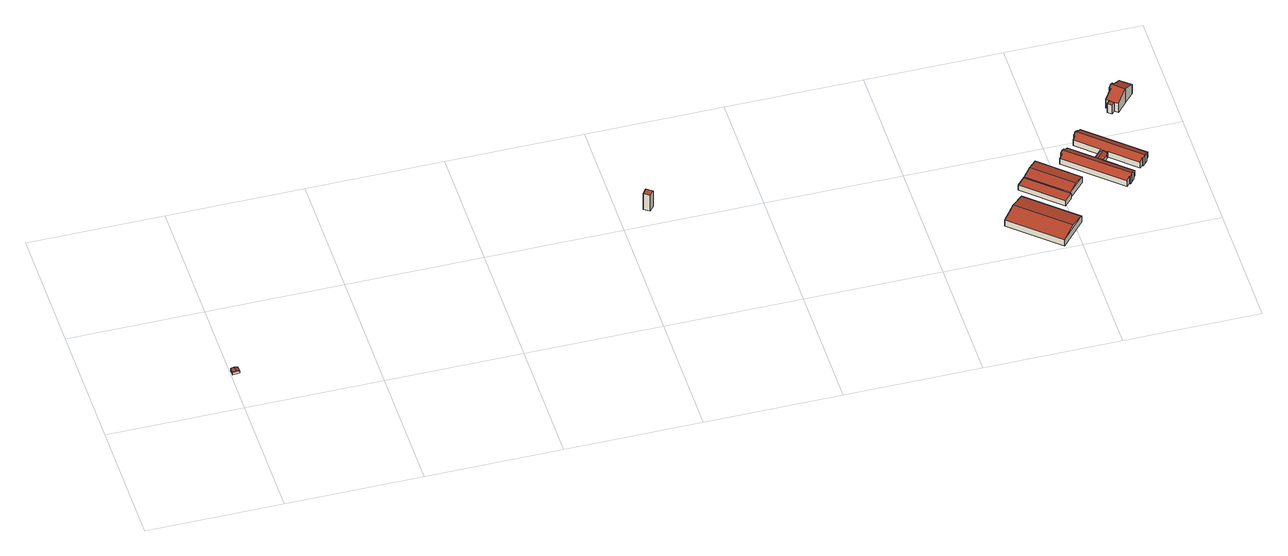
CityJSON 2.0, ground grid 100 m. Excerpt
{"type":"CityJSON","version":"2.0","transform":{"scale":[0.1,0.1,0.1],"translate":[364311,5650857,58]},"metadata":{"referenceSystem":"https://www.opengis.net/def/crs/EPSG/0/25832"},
"CityObjects":{
"building1":{"type":"Building","attributes":{"Geometrietyp2DReferenz":"3000","Gemeindeschluessel":"05315000","function":"31001_3281","roofType":"3100","measuredHeight":2.94,"storeysAboveGround":1},"geometry":[{"type":"Solid","lod":"2","boundaries":[[[[0,1,2,3]],[[4,5,1,0]],[[6,7,5,4]],[[3,2,7,6]],[[0,8,4]],[[6,9,3]],[[3,9,8,0]],[[4,8,9,6]],[[1,5,7,2]]]],"semantics":{"surfaces":[{"type":"WallSurface"},{"type":"RoofSurface"},{"type":"GroundSurface"}],"values":[[0,0,0,0,0,0,1,1,2]]}}]},
"building2":{"type":"Building","attributes":{"Geometrietyp2DReferenz":"3000","Gemeindeschluessel":"05378004","function":"31001_3281","roofType":"9999","measuredHeight":14.91},"address":[{"country":"Germany","locality":"Bergisch Gladbach","thoroughfareNumber":"2","thoroughfareName":"Diepeschrath"}],"geometry":[{"type":"Solid","lod":"2","boundaries":[[[[10,11,12,13]],[[11,14,15,12]],[[10,16,14,11]],[[13,17,16,10]],[[12,15,17,13]],[[14,16,17,15]]]],"semantics":{"surfaces":[{"type":"RoofSurface"},{"type":"WallSurface"},{"type":"GroundSurface"}],"values":[[0,1,1,1,1,2]]}}]},
"building3":{"type":"Building","attributes":{"Geometrietyp2DReferenz":"3000","Gemeindeschluessel":"05378004","function":"31001_2720","roofType":"3100","measuredHeight":8.55},"address":[{"country":"Germany","locality":"Bergisch Gladbach","thoroughfareNumber":"1","thoroughfareName":"Diepeschrath"}],"geometry":[{"type":"Solid","lod":"2","boundaries":[[[[18,19,20,21]],[[22,23,19,18]],[[24,25,23,22]],[[21,20,25,24]],[[18,26,22]],[[24,27,21]],[[21,27,26,18]],[[22,26,27,24]],[[19,23,25,20]]]],"semantics":{"surfaces":[{"type":"WallSurface"},{"type":"RoofSurface"},{"type":"GroundSurface"}],"values":[[0,0,0,0,0,0,1,1,2]]}}]},
"building4":{"type":"Building","attributes":{"Geometrietyp2DReferenz":"3000","Gemeindeschluessel":"05378004","function":"31001_2720","roofType":"1000","measuredHeight":4.67},"address":[{"country":"Germany","locality":"Bergisch Gladbach","thoroughfareNumber":"1","thoroughfareName":"Diepeschrath"}],"geometry":[{"type":"Solid","lod":"2","boundaries":[[[[28,29,30,31]],[[32,33,29,28]],[[34,35,33,32]],[[36,37,35,34]],[[38,39,37,36]],[[31,30,39,38]],[[36,34,32,28,31,38]],[[29,33,35,37,39,30]]]],"semantics":{"surfaces":[{"type":"WallSurface"},{"type":"RoofSurface"},{"type":"GroundSurface"}],"values":[[0,0,0,0,0,0,1,2]]}}]},
"building5":{"type":"Building","attributes":{"Geometrietyp2DReferenz":"3000","Gemeindeschluessel":"05378004","function":"31001_2728","roofType":"3100","measuredHeight":7.04},"address":[{"country":"Germany","locality":"Bergisch Gladbach","thoroughfareNumber":"1","thoroughfareName":"Diepeschrath"}],"geometry":[{"type":"Solid","lod":"2","boundaries":[[[[40,41,42,43]],[[44,33,41,40]],[[45,29,33,44]],[[43,42,29,45]],[[40,46,44]],[[45,47,43]],[[43,47,46,40]],[[44,46,47,45]],[[41,33,29,42]]]],"semantics":{"surfaces":[{"type":"WallSurface"},{"type":"RoofSurface"},{"type":"GroundSurface"}],"values":[[0,0,0,0,0,0,1,1,2]]}}]},
"building6":{"type":"Building","attributes":{"Gemeindeschluessel":"05378004","Geometrietyp2DReferenz":"3000","function":"31001_2724"},"address":[{"country":"Germany","locality":"Bergisch Gladbach","thoroughfareNumber":"1","thoroughfareName":"Diepeschrath"}],"children":["building6-1","building6-2","building6-3"]},
"building6-1":{"type":"BuildingPart","attributes":{"roofType":"3100","measuredHeight":7.95},"parents":["building6"],"geometry":[{"type":"MultiSurface","lod":"2","boundaries":[[[48,49,50,51]],[[52,53,49,48]],[[54,55,53,52]],[[56,57,55,54]],[[58,59,57,56]],[[60,61,59,58]],[[62,63,61,60]],[[64,63,62]],[[65,66,67]],[[68,69,66,65]],[[70,71,69,68]],[[72,73,71,70]],[[74,75,73,72]],[[76,77,75,74]],[[78,79,77,76]],[[80,81,79,78]],[[51,50,81,80]],[[52,48,51,80,78,76,74,54]],[[72,70,68,65,67,64,62,60,58,56,54,74]],[[49,53,55,57,59,61,63,66,69,71,73,75,77,79,81,50]],[[64,82,83]],[[67,84,85]],[[86,85,84,66,87]],[[83,82,86,87,63]]],"semantics":{"surfaces":[{"type":"WallSurface"},{"type":"RoofSurface"},{"type":"GroundSurface"},{"type":"ClosureSurface"}],"values":[0,0,0,0,0,0,0,0,0,0,0,0,0,0,0,0,0,1,1,2,0,0,3,3]}}]},
"building6-2":{"type":"BuildingPart","attributes":{"roofType":"3100","measuredHeight":5.18},"parents":["building6"],"geometry":[{"type":"MultiSurface","lod":"2","boundaries":[[[84,66,88,89]],[[90,91,63,83]],[[92,93,94,95]],[[96,97,93,92]],[[98,99,97,96]],[[89,88,99,98]],[[84,89,98,96,92,95,100,101]],[[90,83,101,100]],[[66,87,63,91,102,94,93,97,99,88]],[[101,86,85]],[[84,85,86,87,66]],[[101,82,86]],[[86,82,83,63,87]],[[103,100,102,91,90]],[[100,104,95,94,102]]],"semantics":{"surfaces":[{"type":"WallSurface"},{"type":"RoofSurface"},{"type":"GroundSurface"},{"type":"ClosureSurface"}],"values":[0,0,0,0,0,0,1,1,2,0,3,0,3,3,3]}}]},
"building6-3":{"type":"BuildingPart","attributes":{"roofType":"3100","measuredHeight":7.94},"parents":["building6"],"geometry":[{"type":"MultiSurface","lod":"2","boundaries":[[[105,106,107,108]],[[109,110,106,105]],[[111,112,110,109]],[[113,114,112,111]],[[115,116,114,113]],[[117,118,116,115]],[[119,120,118,117]],[[121,122,120,119]],[[123,124,122,121]],[[125,126,124,123]],[[127,128,126,125]],[[129,130,128,127]],[[131,132,130,129]],[[133,134,132,131]],[[135,94,134,133]],[[108,107,91,136]],[[109,105,108,136,135,133,131,129,127,125,111]],[[123,121,119,117,115,113,111,125]],[[106,110,112,114,116,118,120,122,124,126,128,130,132,134,94,91,107]],[[135,104,95]],[[136,90,103]],[[100,103,90,91,102]],[[95,104,100,102,94]]],"semantics":{"surfaces":[{"type":"WallSurface"},{"type":"RoofSurface"},{"type":"GroundSurface"},{"type":"ClosureSurface"}],"values":[0,0,0,0,0,0,0,0,0,0,0,0,0,0,0,0,1,1,2,0,0,3,3]}}]},
"building7":{"type":"Building","attributes":{"Gemeindeschluessel":"05378004","Geometrietyp2DReferenz":"3000","function":"31001_1010"},"address":[{"country":"Germany","locality":"Bergisch Gladbach","thoroughfareNumber":"1","thoroughfareName":"Diepeschrath"}],"children":["building7-1","building7-2"]},
"building7-1":{"type":"BuildingPart","attributes":{"roofType":"3100","measuredHeight":13.1},"parents":["building7"],"geometry":[{"type":"Solid","lod":"2","boundaries":[[[[137,138,139,140]],[[141,142,138,137]],[[143,144,145,146]],[[147,148,144,143]],[[149,150,148,147]],[[151,152,150,149]],[[153,154,152,151]],[[155,156,154,153]],[[157,158,156,155]],[[159,160,158,157]],[[140,139,160,159]],[[149,147,143,146,141,137,140,151]],[[159,157,155,153,151,140]],[[138,142,145,144,148,150,152,154,156,158,160,139]],[[146,145,142,141]]]],"semantics":{"surfaces":[{"type":"WallSurface"},{"type":"RoofSurface"},{"type":"GroundSurface"},{"type":"ClosureSurface"}],"values":[[0,0,0,0,0,0,0,0,0,0,0,1,1,2,3]]}}]},
"building7-2":{"type":"BuildingPart","attributes":{"roofType":"1000","measuredHeight":8.22},"parents":["building7"],"geometry":[{"type":"Solid","lod":"2","boundaries":[[[[146,145,161,162]],[[163,164,142,141]],[[162,161,164,163]],[[141,146,162,163]],[[145,142,164,161]],[[141,142,145,146]]]],"semantics":{"surfaces":[{"type":"WallSurface"},{"type":"RoofSurface"},{"type":"GroundSurface"},{"type":"ClosureSurface"}],"values":[[0,0,0,1,2,3]]}}]}
},
"vertices":[
[62,344,27],[62,344,6],[59,387,6],[59,387,27],[12,340,27],[12,340,6],[9,383,27],[9,383,6],[37,342,35],[34,385,35],
[3181,1154,167],[3223,1123,167],[3252,1161,167],[3210,1193,167],[3223,1123,18],[3252,1161,18],[3181,1154,18],[3210,1193,18],
[5529,309,81],[5529,309,25],[5871,3,25],[5871,3,81],[5704,506,81],[5704,506,25],[6048,200,81],[6048,200,25],[5616,408,110],[5959,101,110],
[5775,690,72],[5775,690,25],[5773,692,25],[5773,692,72],[6042,451,72],[6042,451,25],[6043,450,72],[6043,450,25],[5987,385,72],[5987,385,25],[5716,628,72],[5716,628,25],
[6159,582,78],[6159,582,25],[5892,821,25],[5892,821,78],[6042,451,78],[5775,690,78],[6100,516,96],[5833,755,96],
[6084,824,94],[6084,824,27],[6062,800,27],[6062,800,78],[6077,831,94],[6077,831,27],[6094,850,107],[6094,850,27],[6111,870,94],[6111,870,27],[6118,863,94],[6118,863,27],[6140,887,78],[6140,887,27],[6294,750,79],[6294,750,27],[6294,750,78],[6338,710,79],[6338,710,27],[6338,710,78],[6524,544,78],[6524,544,27],[6503,520,94],[6503,520,27],[6510,513,94],[6510,513,27],[6492,494,107],[6492,494,27],[6475,474,94],[6475,474,27],[6468,481,94],[6468,481,27],[6446,457,78],[6446,457,27],[6315,730,78],[6294,750,62],[6338,710,62],[6316,729,78],[6316,730,78],[6316,730,27],
[6349,722,27],[6349,722,62],[6352,815,62],[6352,815,27],[6386,764,62],[6386,764,27],[6396,775,27],[6396,775,62],[6388,762,60],[6388,762,27],[6350,720,60],[6350,720,27],[6374,795,79],[6316,730,79],[6374,795,27],[6374,796,79],[6375,795,79],
[6220,976,94],[6220,976,27],[6199,952,27],[6199,952,79],[6213,983,94],[6213,983,27],[6231,1002,106],[6231,1002,27],[6248,1022,94],[6248,1022,27],[6255,1015,94],[6255,1015,27],[6277,1039,79],[6277,1039,27],[6660,696,79],[6660,696,27],[6639,672,94],[6639,672,27],[6646,665,94],[6646,665,27],[6629,646,106],[6629,646,27],[6611,626,94],[6611,626,27],[6604,633,94],[6604,633,27],[6583,609,79],[6583,609,27],[6397,776,79],[6397,776,27],[6396,775,79],[6352,815,79],
[6592,1188,110],[6592,1188,28],[6662,1266,28],[6662,1266,159],[6568,1209,110],[6568,1209,28],[6519,1253,110],[6519,1253,28],[6539,1235,28],[6539,1235,110],[6572,1312,147],[6572,1312,28],[6562,1320,147],[6562,1320,28],[6580,1340,159],[6580,1340,28],[6597,1360,147],[6597,1360,28],[6607,1351,147],[6607,1351,28],[6660,1410,110],[6660,1410,28],[6733,1345,110],[6733,1345,28],
[6516,1209,28],[6516,1209,110],[6545,1182,110],[6545,1182,28]
]}
